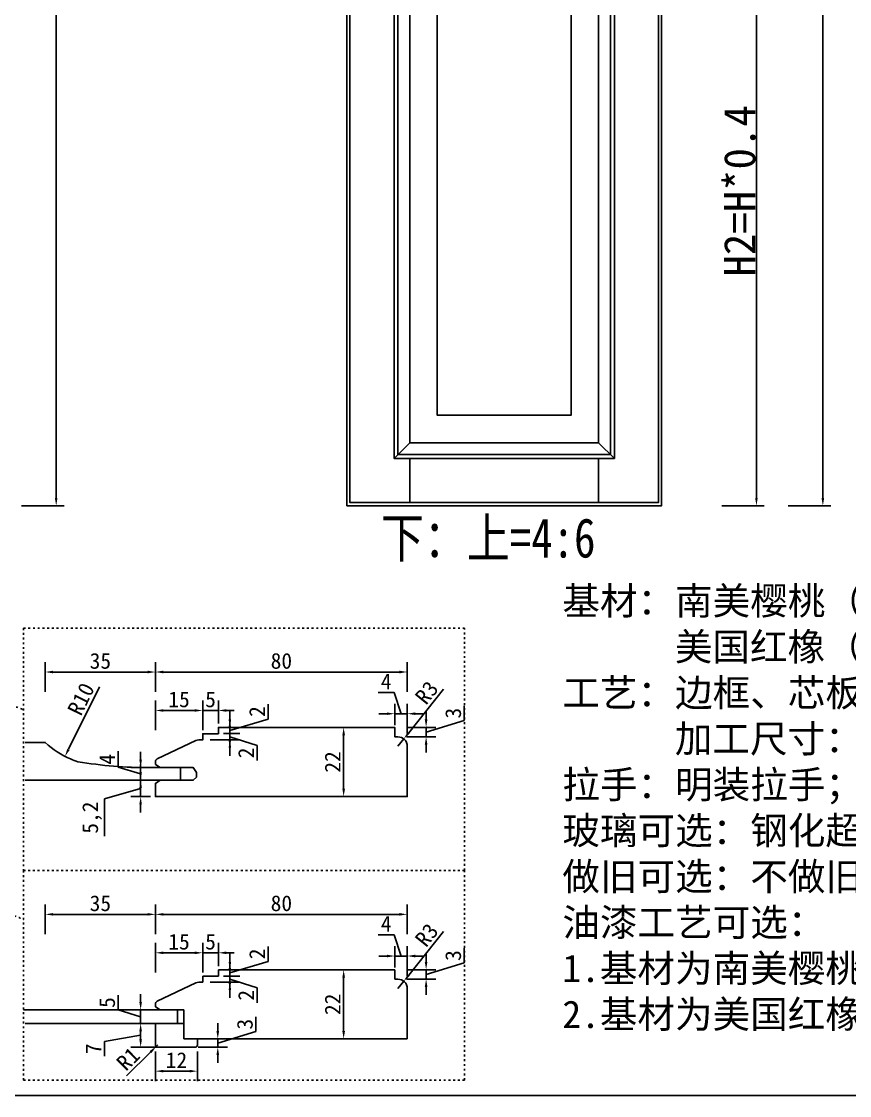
# Model space of a CAD drawing. Header units: millimetres. Extents: x 85186 to 129000, y -77269 to -36327.
# Drawn here: x 97707 to 98760, y -64275 to -62910 of the extents above; entities that cross this region are included whole.
import ezdxf

# ---------------------------------------------------------------- set-up
doc = ezdxf.new("R2010")
doc.units = ezdxf.units.MM
doc.linetypes.add('100', pattern=[30, 12, -18])
doc.layers.add('主色线', color=29, linetype='Continuous', lineweight=5)
doc.styles.get("Standard").update_dxf_attribs({"font": 'SimSun.ttf'})
doc.styles.add('ZB_宋体', font='SimSun.ttf')
doc.styles.add('宋体', font='SimSun.ttf', dxfattribs={"width": 0.8})
doc.dimstyles.new('ZB16-1.0+4倍大样', dxfattribs={"dimscale": 10, "dimtxt": 2, "dimasz": 1, "dimexe": 1.25, "dimexo": 0.625, "dimgap": 0.4, "dimtad": 1, "dimdec": 1, "dimlfac": 0.25, "dimtxsty": 'Standard', "dimcen": 2.5, "dimclrd": 144, "dimclre": 144, "dimclrt": 4, "dimadec": 0, "dimazin": 0, "dimtfac": 1, "dimtdec": 1, "dimtmove": 1, "dimatfit": 3, "dimfxlon": 1, "dimarcsym": 0})
doc.dimstyles.new('客来福标注小', dxfattribs={"dimscale": 20, "dimtxt": 2, "dimasz": 0.5, "dimexe": 0.5, "dimexo": 0, "dimgap": 0.05, "dimtad": 1, "dimdec": 0, "dimzin": 0, "dimdsep": 46, "dimtxsty": 'Standard', "dimcen": 0, "dimclrd": 256, "dimclre": 256, "dimclrt": 256, "dimadec": 0, "dimazin": 0, "dimtfac": 1, "dimtdec": 0, "dimtofl": 0, "dimtmove": 1, "dimatfit": 3, "dimfxl": 2.2, "dimfxlon": 1, "dimtolj": 1, "dimtzin": 0, "dimarcsym": 0})

# ---------------------------------------------------------------- blocks, each defined once
blk = doc.blocks.new('*D3405')
at = {"lineweight": -2, "transparency": 16777216}
for p, q in [((97707.5, -61525.5), (97761.5, -61525.5)), ((97751.5, -61535.5), (97751.5, -63515.5)), ((97707.5, -63525.5), (97761.5, -63525.5))]:
    blk.add_line(p, q, dxfattribs=at)
at = {"transparency": 16777216}
for points in [[(97749.8, -61535.5), (97753.1, -61535.5), (97751.5, -61525.5)], [(97749.8, -63515.5), (97753.1, -63515.5), (97751.5, -63525.5)]]:
    blk.add_solid(points, dxfattribs=at)
at = {"layer": 'Defpoints', "color": 0, "transparency": 16777216}
for p in [(97641, -61525.5), (97641, -63525.5), (97751.5, -63525.5)]:
    blk.add_point(p, dxfattribs=at)
at = {"transparency": 16777216, "insert": (97730.5, -62525.5), "char_height": 40, "attachment_point": 5, "rotation": 90, "style": 'ZB_宋体'}
blk.add_mtext('\\A1;H', dxfattribs=at)
blk = doc.blocks.new('*D3408')
at = {"lineweight": -2, "transparency": 16777216}
for p, q in [((98681.6, -61525.5), (98735.6, -61525.5)), ((98725.6, -61535.5), (98725.6, -63515.5)), ((98681.6, -63525.5), (98735.6, -63525.5))]:
    blk.add_line(p, q, dxfattribs=at)
at = {"transparency": 16777216}
for points in [[(98723.9, -61535.5), (98727.3, -61535.5), (98725.6, -61525.5)], [(98723.9, -63515.5), (98727.3, -63515.5), (98725.6, -63525.5)]]:
    blk.add_solid(points, dxfattribs=at)
at = {"layer": 'Defpoints', "color": 0, "transparency": 16777216}
for p in [(98615.1, -61525.5), (98615.1, -63525.5), (98725.6, -63525.5)]:
    blk.add_point(p, dxfattribs=at)
at = {"transparency": 16777216, "insert": (98704.6, -62525.5), "char_height": 40, "attachment_point": 5, "rotation": 90, "style": 'ZB_宋体'}
blk.add_mtext('\\A1;H', dxfattribs=at)
blk = doc.blocks.new('*D3409')
at = {"lineweight": -2, "transparency": 16777216}
for p, q in [((98597.2, -62725.5), (98651.2, -62725.5)), ((98641.2, -62735.5), (98641.2, -63515.5)), ((98597.2, -63525.5), (98651.2, -63525.5))]:
    blk.add_line(p, q, dxfattribs=at)
at = {"transparency": 16777216}
for points in [[(98639.6, -62735.5), (98642.9, -62735.5), (98641.2, -62725.5)], [(98639.6, -63515.5), (98642.9, -63515.5), (98641.2, -63525.5)]]:
    blk.add_solid(points, dxfattribs=at)
at = {"layer": 'Defpoints', "color": 0, "transparency": 16777216}
for p in [(98510.7, -62725.5), (98570.7, -63525.5), (98641.2, -63525.5)]:
    blk.add_point(p, dxfattribs=at)
at = {"transparency": 16777216, "insert": (98620.2, -63125.5), "char_height": 40, "attachment_point": 5, "rotation": 90, "style": 'ZB_宋体'}
blk.add_mtext('\\A1;H2=H*0.4', dxfattribs=at)
blk = doc.blocks.new('*D3417')
at = {"color": 144, "lineweight": -2, "transparency": 16777216}
for p, q in [((97877.6, -63761.7), (97877.6, -63724.2)), ((98197.6, -63761.7), (98197.6, -63724.2)), ((98187.6, -63736.7), (97887.6, -63736.7))]:
    blk.add_line(p, q, dxfattribs=at)
at = {"color": 144, "transparency": 16777216}
for points in [[(97887.6, -63735), (97887.6, -63738.4), (97877.6, -63736.7)], [(98187.6, -63735), (98187.6, -63738.4), (98197.6, -63736.7)]]:
    blk.add_solid(points, dxfattribs=at)
at = {"layer": 'Defpoints', "color": 0, "transparency": 16777216}
for p in [(97877.6, -63736.7), (98197.6, -63816.2), (97877.6, -63858.4)]:
    blk.add_point(p, dxfattribs=at)
at = {"color": 4, "transparency": 16777216, "insert": (98037.6, -63722.7), "char_height": 20, "attachment_point": 5}
blk.add_mtext('80', dxfattribs=at)
blk = doc.blocks.new('*D3419')
at = {"color": 144, "lineweight": -2, "transparency": 16777216}
for p, q in [((98091.7, -63807), (98129.2, -63807)), ((98116.7, -63885), (98116.7, -63817)), ((98098.8, -63895), (98129.2, -63895))]:
    blk.add_line(p, q, dxfattribs=at)
at = {"color": 144, "transparency": 16777216}
for points in [[(98115.1, -63817), (98118.4, -63817), (98116.7, -63807)], [(98115.1, -63885), (98118.4, -63885), (98116.7, -63895)]]:
    blk.add_solid(points, dxfattribs=at)
at = {"layer": 'Defpoints', "color": 0, "transparency": 16777216}
for p in [(98059, -63807), (98116.7, -63807), (98092.5, -63895)]:
    blk.add_point(p, dxfattribs=at)
at = {"color": 4, "transparency": 16777216, "insert": (98102.7, -63851), "char_height": 20, "attachment_point": 5, "rotation": 90}
blk.add_mtext('22', dxfattribs=at)
blk = doc.blocks.new('*D3420')
at = {"color": 144, "lineweight": -2, "transparency": 16777216}
for p, q in [((97737.6, -63761.7), (97737.6, -63724.2)), ((97877.6, -63761.7), (97877.6, -63724.2)), ((97747.6, -63736.7), (97867.6, -63736.7))]:
    blk.add_line(p, q, dxfattribs=at)
at = {"color": 144, "transparency": 16777216}
for points in [[(97747.6, -63735), (97747.6, -63738.4), (97737.6, -63736.7)], [(97867.6, -63735), (97867.6, -63738.4), (97877.6, -63736.7)]]:
    blk.add_solid(points, dxfattribs=at)
at = {"layer": 'Defpoints', "color": 0, "transparency": 16777216}
for p in [(97877.6, -63736.7), (97737.6, -63799.6), (97877.6, -63827.7)]:
    blk.add_point(p, dxfattribs=at)
at = {"color": 4, "transparency": 16777216, "insert": (97807.6, -63722.7), "char_height": 20, "attachment_point": 5}
blk.add_mtext('35', dxfattribs=at)
blk = doc.blocks.new('*D3421')
at = {"color": 144, "lineweight": -2, "transparency": 16777216}
for p, q in [((98221.5, -63797), (98221.5, -63787)), ((98270, -63798.5), (98270, -63779.6)), ((98221.5, -63813), (98270, -63798.5)), ((98196.5, -63807), (98234, -63807)), ((98221.5, -63819), (98221.5, -63807)), ((98221.5, -63819), (98221.5, -63807)), ((98196.5, -63819), (98234, -63819)), ((98221.5, -63829), (98221.5, -63839))]:
    blk.add_line(p, q, dxfattribs=at)
at = {"color": 144, "transparency": 16777216}
for points in [[(98219.8, -63797), (98223.2, -63797), (98221.5, -63807)], [(98219.8, -63829), (98223.2, -63829), (98221.5, -63819)]]:
    blk.add_solid(points, dxfattribs=at)
at = {"layer": 'Defpoints', "color": 0, "transparency": 16777216}
for p in [(98149.3, -63807), (98221.5, -63807), (98149.3, -63819)]:
    blk.add_point(p, dxfattribs=at)
at = {"color": 4, "transparency": 16777216, "insert": (98256, -63789), "char_height": 20, "attachment_point": 5, "rotation": 90}
blk.add_mtext('3', dxfattribs=at)
blk = doc.blocks.new('*D3422')
at = {"color": 144, "lineweight": -2, "transparency": 16777216}
for p, q in [((98180.9, -63762.7), (98160.7, -63762.7)), ((98189.6, -63789.7), (98180.9, -63762.7)), ((98181.6, -63804.1), (98181.6, -63777.2)), ((98197.6, -63814.7), (98197.6, -63777.2)), ((98171.6, -63789.7), (98161.6, -63789.7)), ((98181.6, -63789.7), (98197.6, -63789.7)), ((98181.6, -63789.7), (98197.6, -63789.7)), ((98207.6, -63789.7), (98217.6, -63789.7))]:
    blk.add_line(p, q, dxfattribs=at)
at = {"color": 144, "transparency": 16777216}
for points in [[(98171.6, -63788), (98171.6, -63791.3), (98181.6, -63789.7)], [(98207.6, -63788), (98207.6, -63791.3), (98197.6, -63789.7)]]:
    blk.add_solid(points, dxfattribs=at)
at = {"layer": 'Defpoints', "color": 0, "transparency": 16777216}
for p in [(98197.6, -63789.7), (98181.6, -63810.4), (98197.6, -63827.9)]:
    blk.add_point(p, dxfattribs=at)
at = {"color": 4, "transparency": 16777216, "insert": (98170.8, -63748.7), "char_height": 20, "attachment_point": 5}
blk.add_mtext('4', dxfattribs=at)
blk = doc.blocks.new('*D3423')
at = {"color": 144, "lineweight": -2, "transparency": 16777216}
for p, q in [((98243.8, -63758.5), (98199.4, -63813.9)), ((98185.6, -63831), (98193.1, -63821.7))]:
    blk.add_line(p, q, dxfattribs=at)
at = {"color": 144, "transparency": 16777216}
blk.add_solid([(98198.1, -63812.8), (98200.7, -63814.9), (98193.1, -63821.7)], dxfattribs=at)
at = {"layer": 'Defpoints', "color": 0, "transparency": 16777216}
for p in [(98193.1, -63821.7), (98185.6, -63831)]:
    blk.add_point(p, dxfattribs=at)
at = {"color": 4, "transparency": 16777216, "insert": (98222.3, -63762.9), "char_height": 20, "attachment_point": 5, "rotation": 51.2689}
blk.add_mtext('R3', dxfattribs=at)
blk = doc.blocks.new('*D3424')
at = {"color": 144, "lineweight": -2, "transparency": 16777216}
blk.add_line((97806.4, -63755.5), (97767.1, -63834.9), dxfattribs=at)
at = {"color": 144, "transparency": 16777216}
blk.add_solid([(97765.6, -63834.2), (97768.6, -63835.7), (97762.7, -63843.9)], dxfattribs=at)
at = {"layer": 'Defpoints', "color": 0, "transparency": 16777216}
for p in [(97806.4, -63755.4), (97762.7, -63843.9)]:
    blk.add_point(p, dxfattribs=at)
at = {"color": 4, "transparency": 16777216, "insert": (97783.1, -63771), "char_height": 20, "attachment_point": 5, "rotation": 63.7161}
blk.add_mtext('R10', dxfattribs=at)
blk = doc.blocks.new('*D3425')
at = {"color": 144, "lineweight": -2, "transparency": 16777216}
for p, q in [((97830.3, -63857.6), (97830.3, -63837.3)), ((97858.8, -63848.2), (97858.8, -63838.2)), ((97858.8, -63866.2), (97830.3, -63857.6)), ((97863.8, -63858.2), (97846.3, -63858.2)), ((97858.8, -63858.2), (97858.8, -63874.2)), ((97858.8, -63858.2), (97858.8, -63874.2)), ((97863.8, -63874.2), (97846.3, -63874.2)), ((97858.8, -63884.2), (97858.8, -63894.2))]:
    blk.add_line(p, q, dxfattribs=at)
at = {"color": 144, "transparency": 16777216}
for points in [[(97857.1, -63848.2), (97860.4, -63848.2), (97858.8, -63858.2)], [(97857.1, -63884.2), (97860.4, -63884.2), (97858.8, -63874.2)]]:
    blk.add_solid(points, dxfattribs=at)
at = {"layer": 'Defpoints', "color": 0, "transparency": 16777216}
for p in [(97870.1, -63858.2), (97858.8, -63874.2), (97870.1, -63874.2)]:
    blk.add_point(p, dxfattribs=at)
at = {"color": 4, "transparency": 16777216, "insert": (97816.3, -63847.5), "char_height": 20, "attachment_point": 5, "rotation": 90}
blk.add_mtext('4', dxfattribs=at)
blk = doc.blocks.new('*D3426')
at = {"color": 144, "lineweight": -2, "transparency": 16777216}
for p, q in [((97858.8, -63864.2), (97858.8, -63854.2)), ((97871.4, -63874.2), (97846.3, -63874.2)), ((97858.8, -63895), (97858.8, -63874.2)), ((97858.8, -63895), (97858.8, -63874.2)), ((97858.8, -63884.6), (97812.9, -63898)), ((97871.4, -63895), (97846.3, -63895)), ((97812.9, -63898), (97812.9, -63945.4)), ((97858.8, -63905), (97858.8, -63915))]:
    blk.add_line(p, q, dxfattribs=at)
at = {"color": 144, "transparency": 16777216}
for points in [[(97857.1, -63864.2), (97860.4, -63864.2), (97858.8, -63874.2)], [(97857.1, -63905), (97860.4, -63905), (97858.8, -63895)]]:
    blk.add_solid(points, dxfattribs=at)
at = {"layer": 'Defpoints', "color": 0, "transparency": 16777216}
for p in [(97858.8, -63874.2), (97877.6, -63874.2), (97877.6, -63895)]:
    blk.add_point(p, dxfattribs=at)
at = {"color": 4, "transparency": 16777216, "insert": (97797.2, -63921.7), "char_height": 20, "attachment_point": 5, "rotation": 90}
blk.add_mtext('5,2', dxfattribs=at)
blk = doc.blocks.new('*D3427')
at = {"color": 144, "lineweight": -2, "transparency": 16777216}
for p, q in [((97972.2, -63797), (97972.2, -63787)), ((98020.7, -63796.5), (98020.7, -63777.4)), ((97972.2, -63811), (98020.7, -63796.5)), ((97963.9, -63807), (97984.7, -63807)), ((97963.9, -63815), (97984.7, -63815)), ((97972.2, -63815), (97972.2, -63807)), ((97972.2, -63815), (97972.2, -63807)), ((97972.2, -63825), (97972.2, -63835))]:
    blk.add_line(p, q, dxfattribs=at)
at = {"color": 144, "transparency": 16777216}
for points in [[(97970.5, -63797), (97973.8, -63797), (97972.2, -63807)], [(97970.5, -63825), (97973.8, -63825), (97972.2, -63815)]]:
    blk.add_solid(points, dxfattribs=at)
at = {"layer": 'Defpoints', "color": 0, "transparency": 16777216}
for p in [(97957.6, -63807), (97957.6, -63815), (97972.2, -63807)]:
    blk.add_point(p, dxfattribs=at)
at = {"color": 4, "transparency": 16777216, "insert": (98006.7, -63786.9), "char_height": 20, "attachment_point": 5, "rotation": 90}
blk.add_mtext('2', dxfattribs=at)
blk = doc.blocks.new('*D3428')
at = {"color": 144, "lineweight": -2, "transparency": 16777216}
for p, q in [((97937.6, -63802.3), (97937.6, -63773.1)), ((97957.6, -63802.3), (97957.6, -63773.1)), ((97927.6, -63785.6), (97917.6, -63785.6)), ((97957.6, -63785.6), (97937.6, -63785.6)), ((97967.6, -63785.6), (97977.6, -63785.6))]:
    blk.add_line(p, q, dxfattribs=at)
at = {"color": 144, "transparency": 16777216}
for points in [[(97927.6, -63783.9), (97927.6, -63787.2), (97937.6, -63785.6)], [(97967.6, -63783.9), (97967.6, -63787.2), (97957.6, -63785.6)]]:
    blk.add_solid(points, dxfattribs=at)
at = {"layer": 'Defpoints', "color": 0, "transparency": 16777216}
for p in [(97937.6, -63785.6), (97937.6, -63808.6), (97957.6, -63808.6)]:
    blk.add_point(p, dxfattribs=at)
at = {"color": 4, "transparency": 16777216, "insert": (97947.6, -63771.6), "char_height": 20, "attachment_point": 5}
blk.add_mtext('5', dxfattribs=at)
blk = doc.blocks.new('*D3429')
at = {"color": 144, "lineweight": -2, "transparency": 16777216}
for p, q in [((97972.2, -63805), (97972.2, -63795)), ((97963.9, -63815), (97984.7, -63815)), ((97972.2, -63815), (97972.2, -63823)), ((97972.2, -63815), (97972.2, -63823)), ((97947.2, -63823), (97984.7, -63823)), ((97972.2, -63819), (98006.7, -63830)), ((97972.2, -63833), (97972.2, -63843)), ((98006.7, -63830), (98006.7, -63849))]:
    blk.add_line(p, q, dxfattribs=at)
at = {"color": 144, "transparency": 16777216}
for points in [[(97970.5, -63805), (97973.8, -63805), (97972.2, -63815)], [(97970.5, -63833), (97973.8, -63833), (97972.2, -63823)]]:
    blk.add_solid(points, dxfattribs=at)
at = {"layer": 'Defpoints', "color": 0, "transparency": 16777216}
for p in [(97957.6, -63815), (97937.6, -63823), (97972.2, -63823)]:
    blk.add_point(p, dxfattribs=at)
at = {"color": 4, "transparency": 16777216, "insert": (97992.7, -63839.5), "char_height": 20, "attachment_point": 5, "rotation": 90}
blk.add_mtext('2', dxfattribs=at)
blk = doc.blocks.new('*D3430')
at = {"color": 144, "lineweight": -2, "transparency": 16777216}
for p, q in [((97877.6, -63810.6), (97877.6, -63773.1)), ((97937.6, -63810.6), (97937.6, -63773.1)), ((97887.6, -63785.6), (97927.6, -63785.6))]:
    blk.add_line(p, q, dxfattribs=at)
at = {"color": 144, "transparency": 16777216}
for points in [[(97887.6, -63783.9), (97887.6, -63787.2), (97877.6, -63785.6)], [(97927.6, -63783.9), (97927.6, -63787.2), (97937.6, -63785.6)]]:
    blk.add_solid(points, dxfattribs=at)
at = {"layer": 'Defpoints', "color": 0, "transparency": 16777216}
for p in [(97937.6, -63785.6), (97937.6, -63823), (97877.6, -63850.6)]:
    blk.add_point(p, dxfattribs=at)
at = {"color": 4, "transparency": 16777216, "insert": (97907.6, -63771.6), "char_height": 20, "attachment_point": 5}
blk.add_mtext('15', dxfattribs=at)
blk = doc.blocks.new('*D3436')
at = {"color": 144, "lineweight": -2, "transparency": 16777216}
for p, q in [((97877.6, -64069.6), (97877.6, -64032.1)), ((98197.6, -64069.6), (98197.6, -64032.1)), ((98187.6, -64044.6), (97887.6, -64044.6))]:
    blk.add_line(p, q, dxfattribs=at)
at = {"color": 144, "transparency": 16777216}
for points in [[(97887.6, -64042.9), (97887.6, -64046.2), (97877.6, -64044.6)], [(98187.6, -64042.9), (98187.6, -64046.2), (98197.6, -64044.6)]]:
    blk.add_solid(points, dxfattribs=at)
at = {"layer": 'Defpoints', "color": 0, "transparency": 16777216}
for p in [(97877.6, -64044.6), (98197.6, -64124.1), (97877.6, -64166.2)]:
    blk.add_point(p, dxfattribs=at)
at = {"color": 4, "transparency": 16777216, "insert": (98037.6, -64030.6), "char_height": 20, "attachment_point": 5}
blk.add_mtext('80', dxfattribs=at)
blk = doc.blocks.new('*D3437')
at = {"color": 144, "lineweight": -2, "transparency": 16777216}
for p, q in [((98091.7, -64114.9), (98129.2, -64114.9)), ((98116.7, -64192.9), (98116.7, -64124.9)), ((98098.8, -64202.9), (98129.2, -64202.9))]:
    blk.add_line(p, q, dxfattribs=at)
at = {"color": 144, "transparency": 16777216}
for points in [[(98115.1, -64124.9), (98118.4, -64124.9), (98116.7, -64114.9)], [(98115.1, -64192.9), (98118.4, -64192.9), (98116.7, -64202.9)]]:
    blk.add_solid(points, dxfattribs=at)
at = {"layer": 'Defpoints', "color": 0, "transparency": 16777216}
for p in [(98059, -64114.9), (98116.7, -64114.9), (98092.5, -64202.9)]:
    blk.add_point(p, dxfattribs=at)
at = {"color": 4, "transparency": 16777216, "insert": (98102.7, -64158.9), "char_height": 20, "attachment_point": 5, "rotation": 90}
blk.add_mtext('22', dxfattribs=at)
blk = doc.blocks.new('*D3438')
at = {"color": 144, "lineweight": -2, "transparency": 16777216}
for p, q in [((97737.6, -64069.6), (97737.6, -64032.1)), ((97877.6, -64069.6), (97877.6, -64032.1)), ((97747.6, -64044.6), (97867.6, -64044.6))]:
    blk.add_line(p, q, dxfattribs=at)
at = {"color": 144, "transparency": 16777216}
for points in [[(97747.6, -64042.9), (97747.6, -64046.2), (97737.6, -64044.6)], [(97867.6, -64042.9), (97867.6, -64046.2), (97877.6, -64044.6)]]:
    blk.add_solid(points, dxfattribs=at)
at = {"layer": 'Defpoints', "color": 0, "transparency": 16777216}
for p in [(97877.6, -64044.6), (97737.6, -64107.5), (97877.6, -64135.5)]:
    blk.add_point(p, dxfattribs=at)
at = {"color": 4, "transparency": 16777216, "insert": (97807.6, -64030.6), "char_height": 20, "attachment_point": 5}
blk.add_mtext('35', dxfattribs=at)
blk = doc.blocks.new('*D3439')
at = {"color": 144, "lineweight": -2, "transparency": 16777216}
for p, q in [((98270, -64106.3), (98270, -64087.5)), ((98221.5, -64104.9), (98221.5, -64094.9)), ((98196.5, -64114.9), (98234, -64114.9)), ((98221.5, -64120.9), (98270, -64106.3)), ((98221.5, -64126.9), (98221.5, -64114.9)), ((98221.5, -64126.9), (98221.5, -64114.9)), ((98196.5, -64126.9), (98234, -64126.9)), ((98221.5, -64136.9), (98221.5, -64146.9))]:
    blk.add_line(p, q, dxfattribs=at)
at = {"color": 144, "transparency": 16777216}
for points in [[(98219.8, -64104.9), (98223.2, -64104.9), (98221.5, -64114.9)], [(98219.8, -64136.9), (98223.2, -64136.9), (98221.5, -64126.9)]]:
    blk.add_solid(points, dxfattribs=at)
at = {"layer": 'Defpoints', "color": 0, "transparency": 16777216}
for p in [(98149.3, -64114.9), (98221.5, -64114.9), (98149.3, -64126.9)]:
    blk.add_point(p, dxfattribs=at)
at = {"color": 4, "transparency": 16777216, "insert": (98256, -64096.9), "char_height": 20, "attachment_point": 5, "rotation": 90}
blk.add_mtext('3', dxfattribs=at)
blk = doc.blocks.new('*D3440')
at = {"color": 144, "lineweight": -2, "transparency": 16777216}
for p, q in [((98180.9, -64070.5), (98160.7, -64070.5)), ((98189.6, -64097.5), (98180.9, -64070.5)), ((98181.6, -64112), (98181.6, -64085)), ((98197.6, -64122.5), (98197.6, -64085)), ((98171.6, -64097.5), (98161.6, -64097.5)), ((98181.6, -64097.5), (98197.6, -64097.5)), ((98181.6, -64097.5), (98197.6, -64097.5)), ((98207.6, -64097.5), (98217.6, -64097.5))]:
    blk.add_line(p, q, dxfattribs=at)
at = {"color": 144, "transparency": 16777216}
for points in [[(98171.6, -64095.8), (98171.6, -64099.2), (98181.6, -64097.5)], [(98207.6, -64095.8), (98207.6, -64099.2), (98197.6, -64097.5)]]:
    blk.add_solid(points, dxfattribs=at)
at = {"layer": 'Defpoints', "color": 0, "transparency": 16777216}
for p in [(98197.6, -64097.5), (98181.6, -64118.2), (98197.6, -64135.7)]:
    blk.add_point(p, dxfattribs=at)
at = {"color": 4, "transparency": 16777216, "insert": (98170.8, -64056.5), "char_height": 20, "attachment_point": 5}
blk.add_mtext('4', dxfattribs=at)
blk = doc.blocks.new('*D3441')
at = {"color": 144, "lineweight": -2, "transparency": 16777216}
for p, q in [((98243.8, -64066.3), (98199.4, -64121.7)), ((98185.6, -64138.9), (98193.1, -64129.5))]:
    blk.add_line(p, q, dxfattribs=at)
at = {"color": 144, "transparency": 16777216}
blk.add_solid([(98198.1, -64120.7), (98200.7, -64122.8), (98193.1, -64129.5)], dxfattribs=at)
at = {"layer": 'Defpoints', "color": 0, "transparency": 16777216}
for p in [(98185.6, -64138.9), (98193.1, -64129.5)]:
    blk.add_point(p, dxfattribs=at)
at = {"color": 4, "transparency": 16777216, "insert": (98222.3, -64070.8), "char_height": 20, "attachment_point": 5, "rotation": 51.2689}
blk.add_mtext('R3', dxfattribs=at)
blk = doc.blocks.new('*D3442')
at = {"color": 144, "lineweight": -2, "transparency": 16777216}
for p, q in [((97830.3, -64166), (97830.3, -64147.2)), ((97858.8, -64156), (97858.8, -64146)), ((97858.8, -64174.6), (97830.3, -64166)), ((97863.8, -64166), (97846.3, -64166)), ((97858.8, -64166), (97858.8, -64183.1)), ((97858.8, -64166), (97858.8, -64183.1)), ((97863.8, -64183.1), (97846.3, -64183.1)), ((97858.8, -64193.1), (97858.8, -64203.1))]:
    blk.add_line(p, q, dxfattribs=at)
at = {"color": 144, "transparency": 16777216}
for points in [[(97857.1, -64156), (97860.4, -64156), (97858.8, -64166)], [(97857.1, -64193.1), (97860.4, -64193.1), (97858.8, -64183.1)]]:
    blk.add_solid(points, dxfattribs=at)
at = {"layer": 'Defpoints', "color": 0, "transparency": 16777216}
for p in [(97870.1, -64166), (97858.8, -64183.1), (97870.1, -64183.1)]:
    blk.add_point(p, dxfattribs=at)
at = {"color": 4, "transparency": 16777216, "insert": (97816.3, -64156.6), "char_height": 20, "attachment_point": 5, "rotation": 90}
blk.add_mtext('5', dxfattribs=at)
blk = doc.blocks.new('*D3443')
at = {"color": 144, "lineweight": -2, "transparency": 16777216}
for p, q in [((97871.4, -64183.1), (97846.3, -64183.1)), ((97858.8, -64203.3), (97858.8, -64193.1)), ((97858.8, -64198.2), (97812.9, -64205.9)), ((97812.9, -64205.9), (97812.9, -64224.7)), ((97882.9, -64213.3), (97846.3, -64213.3))]:
    blk.add_line(p, q, dxfattribs=at)
at = {"color": 144, "transparency": 16777216}
for points in [[(97857.1, -64193.1), (97860.4, -64193.1), (97858.8, -64183.1)], [(97857.1, -64203.3), (97860.4, -64203.3), (97858.8, -64213.3)]]:
    blk.add_solid(points, dxfattribs=at)
at = {"layer": 'Defpoints', "color": 0, "transparency": 16777216}
for p in [(97858.8, -64183.1), (97877.6, -64183.1), (97889.2, -64213.3)]:
    blk.add_point(p, dxfattribs=at)
at = {"color": 4, "transparency": 16777216, "insert": (97798.9, -64215.3), "char_height": 20, "attachment_point": 5, "rotation": 90}
blk.add_mtext('7', dxfattribs=at)
blk = doc.blocks.new('*D3444')
at = {"color": 144, "lineweight": -2, "transparency": 16777216}
for p, q in [((98020.7, -64104.3), (98020.7, -64085.3)), ((97972.2, -64104.9), (97972.2, -64094.9)), ((97963.9, -64114.9), (97984.7, -64114.9)), ((97972.2, -64118.9), (98020.7, -64104.3)), ((97972.2, -64122.9), (97972.2, -64114.9)), ((97972.2, -64122.9), (97972.2, -64114.9)), ((97963.9, -64122.9), (97984.7, -64122.9)), ((97972.2, -64132.9), (97972.2, -64142.9))]:
    blk.add_line(p, q, dxfattribs=at)
at = {"color": 144, "transparency": 16777216}
for points in [[(97970.5, -64104.9), (97973.8, -64104.9), (97972.2, -64114.9)], [(97970.5, -64132.9), (97973.8, -64132.9), (97972.2, -64122.9)]]:
    blk.add_solid(points, dxfattribs=at)
at = {"layer": 'Defpoints', "color": 0, "transparency": 16777216}
for p in [(97957.6, -64114.9), (97972.2, -64114.9), (97957.6, -64122.9)]:
    blk.add_point(p, dxfattribs=at)
at = {"color": 4, "transparency": 16777216, "insert": (98006.7, -64094.8), "char_height": 20, "attachment_point": 5, "rotation": 90}
blk.add_mtext('2', dxfattribs=at)
blk = doc.blocks.new('*D3445')
at = {"color": 144, "lineweight": -2, "transparency": 16777216}
for p, q in [((97937.6, -64110.2), (97937.6, -64080.9)), ((97957.6, -64110.2), (97957.6, -64080.9)), ((97927.6, -64093.4), (97917.6, -64093.4)), ((97957.6, -64093.4), (97937.6, -64093.4)), ((97967.6, -64093.4), (97977.6, -64093.4))]:
    blk.add_line(p, q, dxfattribs=at)
at = {"color": 144, "transparency": 16777216}
for points in [[(97927.6, -64091.8), (97927.6, -64095.1), (97937.6, -64093.4)], [(97967.6, -64091.8), (97967.6, -64095.1), (97957.6, -64093.4)]]:
    blk.add_solid(points, dxfattribs=at)
at = {"layer": 'Defpoints', "color": 0, "transparency": 16777216}
for p in [(97937.6, -64093.4), (97937.6, -64116.4), (97957.6, -64116.4)]:
    blk.add_point(p, dxfattribs=at)
at = {"color": 4, "transparency": 16777216, "insert": (97947.6, -64079.4), "char_height": 20, "attachment_point": 5}
blk.add_mtext('5', dxfattribs=at)
blk = doc.blocks.new('*D3446')
at = {"color": 144, "lineweight": -2, "transparency": 16777216}
for p, q in [((97972.2, -64112.9), (97972.2, -64102.9)), ((97963.9, -64122.9), (97984.7, -64122.9)), ((97972.2, -64122.9), (97972.2, -64130.8)), ((97972.2, -64122.9), (97972.2, -64130.8)), ((97972.2, -64126.9), (98006.7, -64137.8)), ((97947.2, -64130.8), (97984.7, -64130.8)), ((97972.2, -64140.8), (97972.2, -64150.8)), ((98006.7, -64137.8), (98006.7, -64156.9))]:
    blk.add_line(p, q, dxfattribs=at)
at = {"color": 144, "transparency": 16777216}
for points in [[(97970.5, -64112.9), (97973.8, -64112.9), (97972.2, -64122.9)], [(97970.5, -64140.8), (97973.8, -64140.8), (97972.2, -64130.8)]]:
    blk.add_solid(points, dxfattribs=at)
at = {"layer": 'Defpoints', "color": 0, "transparency": 16777216}
for p in [(97957.6, -64122.9), (97937.6, -64130.8), (97972.2, -64130.8)]:
    blk.add_point(p, dxfattribs=at)
at = {"color": 4, "transparency": 16777216, "insert": (97992.7, -64147.4), "char_height": 20, "attachment_point": 5, "rotation": 90}
blk.add_mtext('2', dxfattribs=at)
blk = doc.blocks.new('*D3447')
at = {"color": 144, "lineweight": -2, "transparency": 16777216}
for p, q in [((97877.6, -64118.4), (97877.6, -64080.9)), ((97937.6, -64118.4), (97937.6, -64080.9)), ((97887.6, -64093.4), (97927.6, -64093.4))]:
    blk.add_line(p, q, dxfattribs=at)
at = {"color": 144, "transparency": 16777216}
for points in [[(97887.6, -64091.8), (97887.6, -64095.1), (97877.6, -64093.4)], [(97927.6, -64091.8), (97927.6, -64095.1), (97937.6, -64093.4)]]:
    blk.add_solid(points, dxfattribs=at)
at = {"layer": 'Defpoints', "color": 0, "transparency": 16777216}
for p in [(97937.6, -64093.4), (97937.6, -64130.8), (97877.6, -64158.5)]:
    blk.add_point(p, dxfattribs=at)
at = {"color": 4, "transparency": 16777216, "insert": (97907.6, -64079.4), "char_height": 20, "attachment_point": 5}
blk.add_mtext('15', dxfattribs=at)
blk = doc.blocks.new('*D3448')
at = {"color": 144, "lineweight": -2, "transparency": 16777216}
for p, q in [((97877.6, -64218.8), (97877.6, -64256.3)), ((97931, -64218.8), (97931, -64256.3)), ((97887.6, -64243.8), (97921, -64243.8))]:
    blk.add_line(p, q, dxfattribs=at)
at = {"color": 144, "transparency": 16777216}
for points in [[(97887.6, -64242.1), (97887.6, -64245.4), (97877.6, -64243.8)], [(97921, -64242.1), (97921, -64245.4), (97931, -64243.8)]]:
    blk.add_solid(points, dxfattribs=at)
at = {"layer": 'Defpoints', "color": 0, "transparency": 16777216}
for p in [(97877.6, -64206.8), (97931, -64206.8), (97931, -64243.8)]:
    blk.add_point(p, dxfattribs=at)
at = {"color": 4, "transparency": 16777216, "insert": (97904.3, -64229.8), "char_height": 20, "attachment_point": 5}
blk.add_mtext('12', dxfattribs=at)
blk = doc.blocks.new('*D3449')
at = {"color": 144, "lineweight": -2, "transparency": 16777216}
for p, q in [((97956.8, -64192.9), (97956.8, -64182.9)), ((98005.3, -64193.5), (98005.3, -64174.7)), ((97956.8, -64208.1), (98005.3, -64193.5)), ((97931.8, -64202.9), (97969.3, -64202.9)), ((97956.8, -64213.3), (97956.8, -64202.9)), ((97956.8, -64213.3), (97956.8, -64202.9)), ((97931.8, -64213.3), (97969.3, -64213.3)), ((97956.8, -64223.3), (97956.8, -64233.3))]:
    blk.add_line(p, q, dxfattribs=at)
at = {"color": 144, "transparency": 16777216}
for points in [[(97955.1, -64192.9), (97958.5, -64192.9), (97956.8, -64202.9)], [(97955.1, -64223.3), (97958.5, -64223.3), (97956.8, -64213.3)]]:
    blk.add_solid(points, dxfattribs=at)
at = {"layer": 'Defpoints', "color": 0, "transparency": 16777216}
for p in [(97923, -64202.9), (97956.8, -64202.9), (97923, -64213.3)]:
    blk.add_point(p, dxfattribs=at)
at = {"color": 4, "transparency": 16777216, "insert": (97991.3, -64184.1), "char_height": 20, "attachment_point": 5, "rotation": 90}
blk.add_mtext('3', dxfattribs=at)
blk = doc.blocks.new('*D3450')
at = {"color": 144, "lineweight": -2, "transparency": 16777216}
for p, q in [((97880.6, -64210.3), (97878.5, -64212.4)), ((97841, -64249.6), (97871.4, -64219.5))]:
    blk.add_line(p, q, dxfattribs=at)
at = {"color": 144, "transparency": 16777216}
blk.add_solid([(97870.2, -64218.3), (97872.6, -64220.7), (97878.5, -64212.4)], dxfattribs=at)
at = {"layer": 'Defpoints', "color": 0, "transparency": 16777216}
for p in [(97880.6, -64210.3), (97878.5, -64212.4)]:
    blk.add_point(p, dxfattribs=at)
at = {"color": 4, "transparency": 16777216, "insert": (97842.8, -64228.1), "char_height": 20, "attachment_point": 5, "rotation": 44.7743}
blk.add_mtext('R1', dxfattribs=at)

msp = doc.modelspace()

# ---------------------------------------------------------------- linework, layer by layer
at = {"color": 2}
for p, q in [((98181.623, -64114.862), (97957.633, -64114.862)), ((97957.633, -64114.862), (97957.633, -64122.89)), ((98181.623, -64126.888), (98181.623, -64114.862)), ((97957.633, -64122.89), (97937.631, -64122.89)), ((97937.631, -64122.89), (97937.631, -64130.846)), ((98185.625, -64126.889), (98181.623, -64126.888)), ((97929.018, -64131.728), (97879.797, -64154.933)), ((97937.631, -64130.846), (97932.67, -64130.846)), ((98197.623, -64202.853), (98197.623, -64138.889)), ((97877.623, -64158.492), (97877.623, -64162.049)), ((97877.623, -64162.049), (97883.624, -64166.05)), ((97883.624, -64166.05), (97913.549, -64166.05)), ((97905.516, -64183.052), (97905.516, -64166.05)), ((97913.549, -64166.05), (97913.549, -64202.853)), ((97877.623, -64183.052), (97877.623, -64210.333)), ((97913.549, -64183.052), (97883.624, -64183.052)), ((97913.549, -64202.853), (98197.623, -64202.853)), ((97930.974, -64210.333), (97930.974, -64202.853)), ((97880.623, -64213.333), (97927.974, -64213.333))]:
    msp.add_line(p, q, dxfattribs=at)
at = {"color": 4}
for p, q in [((97905.516, -64166.05), (97709.904, -64166.05)), ((97711.9, -64183.052), (97905.516, -64183.052))]:
    msp.add_line(p, q, dxfattribs=at)
msp.add_line((96772.001, -64274.721), (99789.099, -64274.721))
at = {"color": 0}
msp.add_lwpolyline([(96772.001, -61386.027), (99789.099, -61386.027), (99789.099, -64274.721), (96772.001, -64274.721)], close=True, dxfattribs=at)
for points in [[(98120.734, -63525.451), (98520.734, -63525.451), (98520.734, -61525.451), (98120.734, -61525.451)], [(98180.734, -62725.451), (98460.734, -62725.451), (98460.734, -63465.451), (98180.734, -63465.451)], [(98200.734, -62745.451), (98440.734, -62745.451), (98440.734, -63445.451), (98200.734, -63445.451)], [(98235.734, -62780.451), (98405.734, -62780.451), (98405.734, -63410.451), (98235.734, -63410.451)]]:
    msp.add_lwpolyline(points, close=True)
at = {"color": 251, "linetype": '100', "ltscale": 0.2}
for points in [[(98270.439, -63681.025), (97709.904, -63681.025), (97709.904, -63988.886), (98270.439, -63988.886)], [(98270.439, -63988.886), (97709.904, -63988.886), (97709.904, -64255.118), (98270.439, -64255.118)]]:
    msp.add_lwpolyline(points, close=True, dxfattribs=at)
at = {"color": 2}
msp.add_lwpolyline([(97929.018, -63823.867), (97879.798, -63847.072, 0.28125218), (97877.624, -63850.631), (97877.624, -63854.188), (97883.624, -63858.189), (97925.629, -63858.189), (97929.63, -63864.189), (97929.63, -63870.19), (97925.629, -63874.19), (97883.624, -63874.19), (97877.624, -63878.191), (97877.624, -63894.992), (98197.624, -63894.992), (98197.624, -63831.027, 0.4141796), (98185.625, -63819.027), (98181.624, -63819.027), (98181.624, -63807.001), (97957.634, -63807.001), (97957.634, -63815.029), (97937.631, -63815.029), (97937.631, -63822.984), (97932.671, -63822.984, 0.11908783)], format="xyb", close=True, dxfattribs=at)
msp.add_lwpolyline([(97711.9, -63874.19), (97909.63, -63874.19), (97909.63, -63858.189), (97870.162, -63858.189, -0.04108387), (97779.09, -63850.71, -0.06232205), (97769.846, -63847.073, -0.09818071), (97737.624, -63826.185), (97711.9, -63826.185)], format="xyb", dxfattribs=at)
for centre, radius, start, end in [((98185.623, -64138.889), 12, 360, 89.993356), ((97932.67, -64138.847), 8.001, 90, 117.164985), ((97881.624, -64158.492), 4, 117.164985, 180), ((97880.623, -64210.333), 3, 180, 270), ((97927.974, -64210.333), 3, 270, 0)]:
    msp.add_arc(centre, radius, start, end, dxfattribs=at)
at = {"color": 251, "linetype": '100', "ltscale": 0.2}
for points, knots in [([(97550.248, -63738.681), (97575.196, -63775.775), (97618.458, -63834.151), (97678.018, -63774.476), (97702.817, -63781.241), (97709.904, -63784.919)], [0, 0, 0, 0, 104.12393614, 163.86704004, 188.21827368, 188.21827368, 188.21827368, 188.21827368]), ([(97559.317, -64016.639), (97584.534, -64049.36), (97621.945, -64096.888), (97678.018, -64040.708), (97702.816, -64047.473), (97709.904, -64051.151)], [11.02128152, 11.02128152, 11.02128152, 11.02128152, 104.12393614, 163.86704004, 188.21827368, 188.21827368, 188.21827368, 188.21827368])]:
    msp.add_open_spline(points, degree=3, knots=knots, dxfattribs=at)
at = {"layer": '主色线', "color": 250, "lineweight": -3}
for p, q in [((98200.734, -63445.451), (98180.734, -63465.451)), ((98440.734, -63445.451), (98460.734, -63465.451)), ((98200.734, -63521.451), (98200.734, -63465.451)), ((98440.734, -63521.451), (98440.734, -63465.451))]:
    msp.add_line(p, q, dxfattribs=at)
for points in [[(98124.734, -61529.4), (98516.734, -61529.4), (98516.734, -63521.451), (98124.734, -63521.451)], [(98185.734, -62730.451), (98455.734, -62730.451), (98455.734, -63460.451), (98185.734, -63460.451)]]:
    msp.add_lwpolyline(points, close=True, dxfattribs=at)

# ---------------------------------------------------------------- texts
at = {"color": 0, "insert": (98164.164, -63541.277), "char_height": 50, "width": 365.74022, "attachment_point": 1, "style": '宋体'}
msp.add_mtext('下：上=4:6', dxfattribs=at)
at = {"lineweight": 25, "insert": (98394.666, -63628.862), "char_height": 35, "width": 1742.8594, "attachment_point": 1, "style": 'ZB_宋体'}
msp.add_mtext('基材：南美樱桃（默认封闭漆，可选开放漆）\\P      美国红橡（默认开放漆，可选封闭漆）\\P工艺：边框、芯板铣型拼装，默认做旧工艺\\P      加工尺寸：1601mm{\\H0.6667x;≤}H{\\H0.6667x;≤}2400mm/300mm{\\H0.6667x;≤\\H1.5x;W\\H0.6667x;≤\\H1.5x;600mm}；\\P拉手：明装拉手；\\P玻璃可选：钢化超白玻璃、钢化超白长虹玻璃\\P做旧可选：不做旧/做旧（默认做旧）\\P油漆工艺可选：\\P1.基材为南美樱桃时（默认封闭漆，可选开放漆）\\P2.基材为美国红橡时（默认开放漆，可选封闭漆）', dxfattribs=at)

# ---------------------------------------------------------------- dimensions: what is measured, and where the dimension line sits
at = {"color": 0}
for base, p1, p2, text, picture, middle in [((97751.458, -63525.451), (97640.978, -61525.451), (97640.978, -63525.451), 'H', '*D3405', (97730.458, -62525.451)), ((98725.602, -63525.451), (98615.121, -61525.451), (98615.121, -63525.451), 'H', '*D3408', (98704.602, -62525.451)), ((98641.249, -63525.451), (98510.734, -62725.451), (98570.734, -63525.451), 'H2=H*0.4', '*D3409', (98620.249, -63125.451))]:
    dim = msp.add_linear_dim(base=base, p1=p1, p2=p2, angle=90, text=text, dimstyle='客来福标注小', override={"dimtxsty": 'ZB_宋体'}, dxfattribs=at)
    dim.commit()
    dim.dimension.update_dxf_attribs({"geometry": picture, "text_midpoint": middle})
at = {"color": 2}
for base, p1, p2, picture, middle in [((97877.624, -63736.699), (97737.624, -63799.649), (97877.624, -63827.653), '*D3420', (97807.624, -63722.699)), ((97937.631, -63785.58), (97877.624, -63850.631), (97937.631, -63822.984), '*D3430', (97907.627, -63771.58)), ((97937.631, -63785.58), (97957.634, -63808.577), (97937.631, -63808.577), '*D3428', (97947.632, -63771.58)), ((97877.623, -64044.56), (97737.624, -64107.511), (97877.623, -64135.514), '*D3438', (97807.624, -64030.56)), ((97937.631, -64093.441), (97877.623, -64158.492), (97937.631, -64130.846), '*D3447', (97907.627, -64079.441)), ((97937.631, -64093.441), (97957.633, -64116.438), (97937.631, -64116.438), '*D3445', (97947.632, -64079.441))]:
    dim = msp.add_linear_dim(base=base, p1=p1, p2=p2, dimstyle='ZB16-1.0+4倍大样', dxfattribs=at)
    dim.commit()
    dim.dimension.update_dxf_attribs({"geometry": picture, "text_midpoint": middle})
for base, p1, p2, angle, picture, middle in [((97877.624, -63736.699), (98197.624, -63816.244), (97877.624, -63858.355), 180, '*D3417', (98037.624, -63722.699)), ((97972.152, -63807.001), (97957.634, -63815.029), (97957.634, -63807.001), 90, '*D3427', (98006.652, -63792.465)), ((98221.502, -63807.001), (98149.264, -63819.027), (98149.264, -63807.001), 90, '*D3421', (98256.002, -63794.464)), ((98116.734, -63807.001), (98092.521, -63894.992), (98059.006, -63807.001), 90, '*D3419', (98102.734, -63850.997)), ((97858.751, -63874.19), (97870.059, -63858.189), (97870.059, -63874.19), 90, '*D3425', (97816.251, -63853.639)), ((97877.623, -64044.56), (98197.623, -64124.105), (97877.623, -64166.216), 180, '*D3436', (98037.623, -64030.56)), ((97972.152, -64114.862), (97957.633, -64122.89), (97957.633, -64114.862), 90, '*D3444', (98006.652, -64100.326)), ((98221.502, -64114.862), (98149.264, -64126.888), (98149.264, -64114.862), 90, '*D3439', (98256.002, -64102.325)), ((98116.734, -64114.862), (98092.521, -64202.853), (98059.006, -64114.862), 90, '*D3437', (98102.734, -64158.858))]:
    dim = msp.add_linear_dim(base=base, p1=p1, p2=p2, angle=angle, dimstyle='ZB16-1.0+4倍大样', dxfattribs=at)
    dim.commit()
    dim.dimension.update_dxf_attribs({"geometry": picture, "text_midpoint": middle})
dim = msp.add_radius_dim(center=(97806.411, -63755.373), mpoint=(97762.695, -63843.888), text='R10', dimstyle='ZB16-1.0+4倍大样', dxfattribs=at)
dim.commit()
dim.dimension.update_dxf_attribs({"geometry": '*D3424', "text_midpoint": (97795.612, -63777.24), "dimtype": 164})
for base, p1, p2, picture, middle in [((98197.624, -63789.651), (98181.624, -63810.368), (98197.624, -63827.853), '*D3422', (98176.944, -63762.663)), ((98197.623, -64097.512), (98181.623, -64118.229), (98197.623, -64135.714), '*D3440', (98176.944, -64070.525))]:
    dim = msp.add_linear_dim(base=base, p1=p1, p2=p2, dimstyle='ZB16-1.0+4倍大样', dxfattribs=at)
    dim.commit()
    dim.dimension.update_dxf_attribs({"geometry": picture, "text_midpoint": middle, "dimtype": 160})
for center, mpoint, picture, middle in [((98185.624, -63831.027), (98193.132, -63821.666), '*D3423', (98233.221, -63771.683)), ((98185.623, -64138.889), (98193.131, -64129.528), '*D3441', (98233.221, -64079.544))]:
    dim = msp.add_radius_dim(center=center, mpoint=mpoint, dimstyle='ZB16-1.0+4倍大样', dxfattribs=at)
    dim.commit()
    dim.dimension.update_dxf_attribs({"geometry": picture, "text_midpoint": middle, "dimtype": 164})
for base, p1, p2, picture, middle in [((97972.152, -63822.984), (97957.634, -63815.029), (97937.631, -63822.984), '*D3429', (98006.652, -63833.969)), ((97858.751, -63874.19), (97877.624, -63894.992), (97877.624, -63874.19), '*D3426', (97812.917, -63901.991)), ((97972.152, -64130.846), (97957.633, -64122.89), (97937.631, -64130.846), '*D3446', (98006.652, -64141.83))]:
    dim = msp.add_linear_dim(base=base, p1=p1, p2=p2, angle=90, dimstyle='ZB16-1.0+4倍大样', dxfattribs=at)
    dim.commit()
    dim.dimension.update_dxf_attribs({"geometry": picture, "text_midpoint": middle, "dimtype": 160})
for base, p1, p2, text, picture, middle in [((97858.751, -64183.052), (97870.059, -64166.05), (97870.059, -64183.052), '5', '*D3442', (97816.251, -64162.001)), ((97956.801, -64202.853), (97923.036, -64213.333), (97923.036, -64202.853), '3', '*D3449', (97991.301, -64189.543))]:
    dim = msp.add_linear_dim(base=base, p1=p1, p2=p2, angle=90, text=text, dimstyle='ZB16-1.0+4倍大样', dxfattribs=at)
    dim.commit()
    dim.dimension.update_dxf_attribs({"geometry": picture, "text_midpoint": middle})
dim = msp.add_linear_dim(base=(97858.751, -64183.052), p1=(97889.173, -64213.333), p2=(97877.623, -64183.052), angle=90, text='7', dimstyle='ZB16-1.0+4倍大样', dxfattribs=at)
dim.commit()
dim.dimension.update_dxf_attribs({"geometry": '*D3443', "text_midpoint": (97812.917, -64209.853), "dimtype": 160})
dim = msp.add_radius_dim(center=(97880.623, -64210.333), mpoint=(97878.494, -64212.446), text='R1', dimstyle='ZB16-1.0+4倍大样', dxfattribs=at)
dim.commit()
dim.dimension.update_dxf_attribs({"geometry": '*D3450', "text_midpoint": (97842.792, -64228.146)})
dim = msp.add_linear_dim(base=(97930.974, -64243.756), p1=(97877.623, -64206.844), p2=(97930.974, -64206.844), text='12', dimstyle='ZB16-1.0+4倍大样', dxfattribs=at)
dim.commit()
dim.dimension.update_dxf_attribs({"geometry": '*D3448', "text_midpoint": (97904.299, -64229.756)})

doc.saveas('drawing.dxf')
